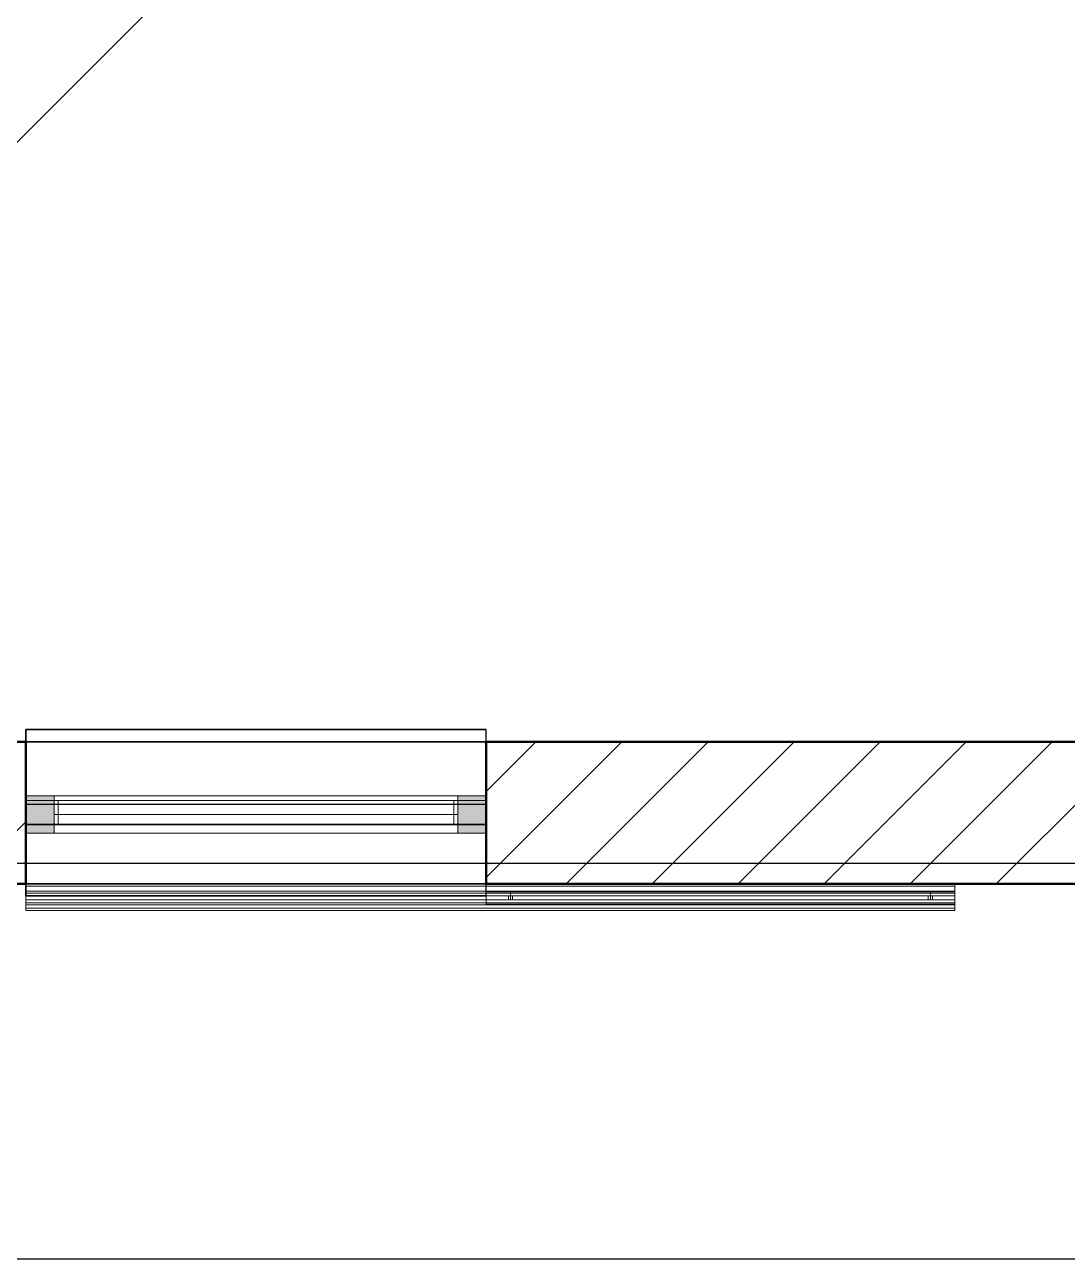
# Model space of a CAD drawing. Extents: x 0 to 756, y -25 to 420.
# Drawn here: x 155.6 to 207, y 5 to 65.9 of the extents above; entities that cross this region are included whole.
import ezdxf
from ezdxf.lldxf.tags import DXFTag

# ---------------------------------------------------------------- set-up
doc = ezdxf.new("R2010")
doc.units = 0
doc.layers.get('0').update_dxf_attribs({"lineweight": 25})
doc.layers.get('DEFPOINTS').update_dxf_attribs({"lineweight": 25})
for name, color, linetype, lineweight in [('A_Aussenwand', 7, 'Continuous', 25), ('A_Fenster', 7, 'Continuous', 25), ('FENSTER', 7, 'Continuous', 13), ('FENSTERBANK', 7, 'Continuous', 13), ('VERSCHATTUNG', 7, 'Continuous', 13), ('WAND_HOLZ_TRAGEND', 7, 'Continuous', 13), ('X_Planrahmen', 7, 'Continuous', 25)]:
    doc.layers.add(name, color=color, linetype=linetype, lineweight=lineweight)
doc.layers.add('A_Geschossdecke', color=7, linetype='Continuous', lineweight=25, true_color=0x008080)
tags = doc.linetypes.add('fein_strichliert', pattern=[4, 1, -2, 1]).pattern_tags.tags
tags[8:9] = [DXFTag(74, 4), DXFTag(75, 0), DXFTag(340, '0'), DXFTag(46, 0.0), DXFTag(50, 0.0), DXFTag(44, 0.0), DXFTag(45, 0.0)]
tags[6:7] = [DXFTag(74, 4), DXFTag(75, 0), DXFTag(340, '0'), DXFTag(46, 0.0), DXFTag(50, 0.0), DXFTag(44, 0.0), DXFTag(45, 0.0)]
tags[4:5] = [DXFTag(74, 4), DXFTag(75, 0), DXFTag(340, '0'), DXFTag(46, 0.0), DXFTag(50, 0.0), DXFTag(44, 0.0), DXFTag(45, 0.0)]

# ---------------------------------------------------------------- blocks, each defined once
blk = doc.blocks.new('Blockreferenz-A0T78P2KOY', base_point=(0, -25))
at = {"layer": 'X_Planrahmen', "color": 0, "linetype": 'ByBlock', "lineweight": -2, "ltscale": 0.25}
blk.add_line((589, 5), (20, 5), dxfattribs=at)
blk = doc.blocks.new('Referenz-A0T78P30OY')
at = {"layer": 'DEFPOINTS', "color": 0, "linetype": 'Continuous', "lineweight": -2, "ltscale": 0.25}
for p, q in [((155.607, 23.521), (155.607, 23.521)), ((155.607, 23.521), (155.607, 23.521)), ((178.307, 23.521), (178.307, 23.521)), ((178.307, 23.521), (178.307, 23.521))]:
    blk.add_line(p, q, dxfattribs=at)
at = {"layer": 'FENSTER', "color": 0, "linetype": 'Continuous', "ltscale": 0.13}
for p, q in [((155.607, 26.021), (155.607, 27.861)), ((155.607, 27.861), (157.007, 27.861)), ((157.007, 27.861), (155.607, 27.861)), ((155.607, 27.861), (155.607, 26.021)), ((157.007, 27.861), (155.607, 27.861)), ((155.607, 27.861), (155.607, 27.861)), ((155.607, 27.861), (155.607, 26.021)), ((157.007, 27.861), (157.007, 26.021)), ((157.007, 26.021), (157.007, 27.861)), ((157.007, 27.861), (176.907, 27.861)), ((157.007, 26.021), (157.007, 27.861)), ((157.007, 27.861), (157.007, 27.861)), ((157.007, 27.861), (157.007, 26.021)), ((176.907, 27.861), (157.007, 27.861)), ((157.007, 27.861), (157.007, 26.021)), ((176.907, 27.861), (157.007, 27.861)), ((157.007, 27.861), (157.007, 27.861)), ((157.007, 27.861), (157.007, 26.021)), ((176.907, 27.861), (157.007, 27.861)), ((157.007, 27.861), (157.007, 26.021)), ((176.907, 27.861), (157.007, 27.861)), ((157.007, 27.861), (157.007, 27.861)), ((157.007, 27.861), (157.007, 26.021)), ((176.907, 26.021), (176.907, 27.861)), ((176.907, 27.861), (178.307, 27.861)), ((176.907, 27.861), (176.907, 26.021)), ((178.307, 27.861), (176.907, 27.861)), ((176.907, 27.861), (176.907, 26.021)), ((178.307, 27.861), (176.907, 27.861)), ((176.907, 27.861), (176.907, 27.861)), ((176.907, 27.861), (176.907, 26.021)), ((176.907, 26.021), (176.907, 27.861)), ((176.907, 27.861), (176.907, 27.861)), ((176.907, 27.861), (176.907, 26.021)), ((176.907, 26.021), (176.907, 27.861)), ((176.907, 27.861), (176.907, 27.861)), ((176.907, 27.861), (176.907, 26.021)), ((178.307, 27.861), (178.307, 26.021)), ((178.307, 26.021), (178.307, 27.861)), ((178.307, 27.861), (178.307, 27.861)), ((178.307, 27.861), (178.307, 26.021)), ((176.907, 26.941), (157.007, 26.941)), ((157.007, 26.941), (157.007, 26.941)), ((157.007, 26.941), (176.907, 26.941)), ((176.907, 26.941), (176.907, 26.941)), ((157.007, 26.021), (155.607, 26.021)), ((155.607, 26.021), (157.007, 26.021)), ((155.607, 26.021), (155.607, 26.021)), ((157.007, 26.021), (155.607, 26.021)), ((176.907, 26.021), (157.007, 26.021)), ((157.007, 26.021), (157.007, 26.021)), ((157.007, 26.021), (176.907, 26.021)), ((157.007, 26.021), (157.007, 26.021)), ((176.907, 26.021), (157.007, 26.021)), ((157.007, 26.021), (176.907, 26.021)), ((157.007, 26.021), (157.007, 26.021)), ((176.907, 26.021), (157.007, 26.021)), ((178.307, 26.021), (176.907, 26.021)), ((176.907, 26.021), (178.307, 26.021)), ((176.907, 26.021), (176.907, 26.021)), ((178.307, 26.021), (176.907, 26.021)), ((176.907, 26.021), (176.907, 26.021)), ((176.907, 26.021), (176.907, 26.021)), ((178.307, 26.021), (178.307, 26.021))]:
    blk.add_line(p, q, dxfattribs=at)
for points in [[(155.607, 26.021), (157.007, 26.021), (155.607, 27.861)], [(157.007, 26.021), (157.007, 27.861), (155.607, 27.861)], [(176.907, 26.021), (178.307, 26.021), (176.907, 27.861)], [(178.307, 26.021), (178.307, 27.861), (176.907, 27.861)]]:
    blk.add_solid(points, dxfattribs=at)
at = {"layer": 'FENSTERBANK', "color": 0, "lineweight": -2}
for p, q in [((178.307, 31.121), (155.607, 31.121)), ((155.607, 31.121), (155.607, 27.441)), ((155.607, 30.521), (155.607, 31.121)), ((155.607, 31.121), (178.307, 31.121)), ((155.607, 31.121), (155.607, 31.121)), ((178.307, 27.441), (178.307, 31.121)), ((178.307, 30.521), (178.307, 31.121)), ((178.307, 31.121), (178.307, 31.121)), ((178.307, 30.521), (155.607, 30.521)), ((155.607, 30.521), (155.607, 30.521)), ((155.607, 30.521), (178.307, 30.521)), ((155.607, 27.441), (155.607, 30.521)), ((178.307, 30.521), (178.307, 30.521)), ((178.307, 27.441), (178.307, 30.521)), ((155.607, 27.441), (178.307, 27.441)), ((155.607, 27.441), (155.607, 27.441)), ((155.607, 27.441), (178.307, 27.441)), ((178.307, 27.441), (178.307, 27.441)), ((178.307, 26.441), (155.607, 26.441)), ((155.607, 26.441), (155.607, 22.921)), ((178.307, 26.441), (155.607, 26.441)), ((155.607, 26.441), (155.607, 26.441)), ((155.607, 23.521), (155.607, 26.441)), ((178.307, 22.921), (178.307, 26.441)), ((178.307, 26.441), (178.307, 26.441)), ((178.307, 23.521), (178.307, 26.441)), ((178.307, 23.521), (155.607, 23.521)), ((155.607, 23.521), (155.607, 23.521)), ((155.607, 23.521), (178.307, 23.521)), ((155.607, 22.921), (155.607, 23.521)), ((178.307, 22.921), (178.307, 23.521)), ((178.307, 23.521), (178.307, 23.521)), ((155.607, 22.921), (178.307, 22.921)), ((178.307, 22.921), (155.607, 22.921)), ((155.607, 22.921), (155.607, 22.921)), ((178.307, 22.921), (178.307, 22.921))]:
    blk.add_line(p, q, dxfattribs=at)
at = {"layer": 'FENSTERBANK', "color": 0, "lineweight": 18}
for p, q in [((178.307, 30.521), (155.607, 30.521)), ((178.307, 23.521), (155.607, 23.521))]:
    blk.add_line(p, q, dxfattribs=at)
at = {"layer": 'VERSCHATTUNG', "color": 0, "linetype": 'Continuous', "ltscale": 0.13}
for p, q in [((178.507, 23.521), (155.607, 23.521)), ((155.607, 23.521), (155.607, 23.401)), ((155.607, 22.321), (155.607, 23.521)), ((155.607, 23.521), (201.407, 23.521)), ((155.607, 23.521), (155.607, 23.521)), ((155.607, 23.521), (155.607, 23.521)), ((155.607, 23.521), (155.607, 23.521)), ((155.607, 23.401), (178.507, 23.401)), ((201.407, 23.401), (155.607, 23.401)), ((155.607, 23.401), (155.607, 22.201)), ((155.607, 23.401), (155.607, 23.401)), ((155.607, 23.401), (155.607, 23.401)), ((201.407, 23.161), (155.607, 23.161)), ((155.607, 23.161), (155.607, 22.481)), ((155.607, 23.161), (155.607, 23.161)), ((155.607, 23.161), (155.607, 23.161)), ((155.607, 23.161), (155.607, 23.161)), ((155.607, 23.161), (155.607, 22.921)), ((155.607, 23.161), (200.307, 23.161)), ((201.407, 23.521), (178.507, 23.521)), ((178.507, 23.401), (201.407, 23.401)), ((200.307, 23.161), (201.407, 23.161)), ((201.407, 23.401), (201.407, 23.521)), ((201.407, 23.521), (201.407, 22.321)), ((201.407, 23.521), (201.407, 23.521)), ((201.407, 23.521), (201.407, 23.521)), ((201.407, 23.521), (201.407, 23.521)), ((201.407, 22.201), (201.407, 23.401)), ((201.407, 23.401), (201.407, 23.401)), ((201.407, 23.401), (201.407, 23.401)), ((201.407, 22.481), (201.407, 23.161)), ((201.407, 23.161), (201.407, 23.161)), ((201.407, 23.161), (201.407, 23.161)), ((201.407, 23.161), (201.407, 23.161)), ((201.407, 22.921), (201.407, 23.161)), ((201.407, 23.061), (155.607, 23.061)), ((155.607, 23.061), (155.607, 22.921)), ((155.607, 23.061), (155.607, 22.581)), ((155.607, 23.061), (155.607, 23.061)), ((155.607, 23.061), (201.407, 23.061)), ((155.607, 22.921), (179.407, 22.921)), ((155.607, 22.921), (155.607, 22.921)), ((179.407, 22.921), (155.607, 22.921)), ((155.607, 22.721), (155.607, 22.581)), ((179.407, 22.721), (155.607, 22.721)), ((155.607, 22.721), (155.607, 22.721)), ((155.607, 22.721), (155.607, 22.481)), ((155.607, 22.721), (179.407, 22.721)), ((155.607, 22.581), (201.407, 22.581)), ((155.607, 22.581), (155.607, 22.581)), ((155.607, 22.581), (201.407, 22.581)), ((178.307, 22.521), (178.307, 23.121)), ((178.307, 23.121), (201.407, 23.121)), ((201.407, 23.121), (178.307, 23.121)), ((178.307, 23.121), (178.307, 22.521)), ((178.307, 23.121), (201.407, 23.121)), ((178.307, 22.521), (178.307, 23.121)), ((178.307, 23.121), (178.307, 23.121)), ((179.407, 22.921), (179.407, 22.721)), ((179.407, 22.821), (179.407, 22.921)), ((179.407, 22.921), (179.507, 22.921)), ((179.407, 22.921), (179.607, 22.921)), ((179.407, 22.921), (179.407, 22.921)), ((179.407, 22.921), (179.407, 22.921)), ((179.407, 22.921), (179.407, 22.921)), ((179.407, 22.721), (179.407, 22.821)), ((179.507, 22.721), (179.407, 22.721)), ((179.407, 22.721), (179.407, 22.721)), ((179.607, 22.721), (179.407, 22.721)), ((179.407, 22.721), (179.407, 22.721)), ((179.407, 22.721), (179.407, 22.721)), ((200.207, 23.121), (179.507, 23.121)), ((179.507, 23.121), (179.507, 22.721)), ((179.507, 23.121), (200.207, 23.121)), ((179.507, 22.721), (179.507, 23.121)), ((179.507, 23.121), (179.507, 23.121)), ((179.507, 22.921), (179.607, 22.921)), ((179.507, 22.721), (200.207, 22.721)), ((179.607, 22.721), (179.507, 22.721)), ((200.207, 22.721), (179.507, 22.721)), ((179.507, 22.721), (179.507, 22.721)), ((179.607, 22.721), (179.607, 22.921)), ((179.607, 22.921), (200.107, 22.921)), ((179.607, 22.921), (179.607, 22.821)), ((179.607, 22.921), (179.607, 22.921)), ((179.607, 22.921), (179.607, 22.921)), ((179.607, 22.921), (179.607, 22.921)), ((200.107, 22.921), (179.607, 22.921)), ((179.607, 22.821), (179.607, 22.721)), ((200.107, 22.721), (179.607, 22.721)), ((179.607, 22.721), (179.607, 22.721)), ((179.607, 22.721), (179.607, 22.721)), ((179.607, 22.721), (179.607, 22.721)), ((179.607, 22.721), (200.107, 22.721)), ((200.107, 22.921), (200.107, 22.721)), ((200.107, 22.821), (200.107, 22.921)), ((200.107, 22.921), (200.207, 22.921)), ((200.107, 22.921), (200.307, 22.921)), ((200.107, 22.921), (200.107, 22.921)), ((200.107, 22.921), (200.107, 22.921)), ((200.107, 22.921), (200.107, 22.921)), ((200.107, 22.721), (200.107, 22.821)), ((200.207, 22.721), (200.107, 22.721)), ((200.107, 22.721), (200.107, 22.721)), ((200.107, 22.721), (200.107, 22.721)), ((200.107, 22.721), (200.107, 22.721)), ((200.307, 22.721), (200.107, 22.721)), ((200.207, 22.721), (200.207, 23.121)), ((200.207, 23.121), (200.207, 23.121)), ((200.207, 22.721), (200.207, 23.121)), ((200.207, 22.921), (200.307, 22.921)), ((200.307, 22.721), (200.207, 22.721)), ((200.207, 22.721), (200.207, 22.721)), ((200.307, 22.721), (200.307, 22.921)), ((200.307, 22.921), (201.407, 22.921)), ((200.307, 22.921), (200.307, 22.821)), ((200.307, 22.921), (200.307, 22.921)), ((200.307, 22.921), (200.307, 22.921)), ((200.307, 22.921), (200.307, 22.921)), ((200.307, 22.921), (201.407, 22.921)), ((200.307, 22.821), (200.307, 22.721)), ((201.407, 22.721), (200.307, 22.721)), ((200.307, 22.721), (200.307, 22.721)), ((200.307, 22.721), (200.307, 22.721)), ((200.307, 22.721), (200.307, 22.721)), ((200.307, 22.721), (201.407, 22.721)), ((201.407, 23.121), (201.407, 22.521)), ((201.407, 22.521), (201.407, 23.121)), ((201.407, 23.121), (201.407, 22.521)), ((201.407, 23.121), (201.407, 23.121)), ((201.407, 22.921), (201.407, 23.061)), ((201.407, 22.581), (201.407, 23.061)), ((201.407, 23.061), (201.407, 23.061)), ((201.407, 22.921), (201.407, 22.921)), ((201.407, 22.581), (201.407, 22.721)), ((201.407, 22.721), (201.407, 22.721)), ((201.407, 22.481), (201.407, 22.721)), ((201.407, 22.581), (201.407, 22.581)), ((155.607, 22.481), (201.407, 22.481)), ((155.607, 22.481), (155.607, 22.481)), ((155.607, 22.481), (155.607, 22.481)), ((155.607, 22.481), (155.607, 22.481)), ((200.307, 22.481), (155.607, 22.481)), ((201.407, 22.321), (155.607, 22.321)), ((155.607, 22.321), (155.607, 22.321)), ((155.607, 22.321), (155.607, 22.321)), ((155.607, 22.321), (155.607, 22.201)), ((155.607, 22.321), (178.507, 22.321)), ((155.607, 22.201), (201.407, 22.201)), ((155.607, 22.201), (155.607, 22.201)), ((155.607, 22.201), (155.607, 22.201)), ((155.607, 22.201), (155.607, 22.201)), ((155.607, 22.201), (178.507, 22.201)), ((201.407, 22.521), (178.307, 22.521)), ((178.307, 22.521), (201.407, 22.521)), ((178.307, 22.521), (201.407, 22.521)), ((178.307, 22.521), (178.307, 22.521)), ((178.507, 22.321), (201.407, 22.321)), ((178.507, 22.201), (201.407, 22.201)), ((201.407, 22.481), (200.307, 22.481)), ((201.407, 22.521), (201.407, 22.521)), ((201.407, 22.481), (201.407, 22.481)), ((201.407, 22.481), (201.407, 22.481)), ((201.407, 22.481), (201.407, 22.481)), ((201.407, 22.321), (201.407, 22.321)), ((201.407, 22.201), (201.407, 22.321)), ((201.407, 22.321), (201.407, 22.321)), ((201.407, 22.201), (201.407, 22.201)), ((201.407, 22.201), (201.407, 22.201)), ((201.407, 22.201), (201.407, 22.201))]:
    blk.add_line(p, q, dxfattribs=at)
at = {"layer": 'WAND_HOLZ_TRAGEND', "color": 0, "lineweight": 50}
for p, q in [((155.607, 30.521), (118.607, 30.521)), ((155.607, 30.521), (118.607, 30.521)), ((155.607, 23.521), (155.607, 30.521)), ((155.607, 30.521), (155.607, 30.521)), ((155.607, 23.521), (155.607, 30.521)), ((178.307, 30.521), (178.307, 23.521)), ((209.407, 30.521), (178.307, 30.521)), ((209.407, 30.521), (178.307, 30.521)), ((178.307, 30.521), (178.307, 30.521)), ((178.307, 30.521), (178.307, 23.521)), ((118.607, 23.521), (155.607, 23.521)), ((118.607, 23.521), (155.607, 23.521)), ((155.607, 23.521), (155.607, 23.521)), ((178.307, 23.521), (209.407, 23.521)), ((178.307, 23.521), (209.407, 23.521)), ((178.307, 23.521), (178.307, 23.521))]:
    blk.add_line(p, q, dxfattribs=at)
blk = doc.blocks.new('Wand-A0T78P3MOY', base_point=(118.607, 23.521))
at = {"color": 0, "linetype": 'ByBlock', "lineweight": -2, "ltscale": 0.25}
for p, q in [((155.607, 30.521), (125.607, 30.521)), ((209.407, 30.521), (178.307, 30.521)), ((155.607, 23.521), (118.607, 23.521)), ((209.407, 23.521), (178.307, 23.521))]:
    blk.add_line(p, q, dxfattribs=at)
at = {"color": 0, "lineweight": -2}
for p, q in [((180.762, 30.521), (178.307, 28.066)), ((185.004, 30.521), (178.307, 23.824)), ((189.247, 30.521), (182.247, 23.521)), ((193.489, 30.521), (186.489, 23.521)), ((197.732, 30.521), (190.732, 23.521)), ((201.975, 30.521), (194.975, 23.521)), ((206.217, 30.521), (199.217, 23.521)), ((209.407, 29.468), (203.46, 23.521)), ((155.607, 26.579), (152.548, 23.521))]:
    blk.add_line(p, q, dxfattribs=at)
blk = doc.blocks.new('Fenster-A0T78P3UOY', base_point=(155.607, 23.521))
at = {"color": 0, "linetype": 'ByBlock', "lineweight": -2, "ltscale": 0.25}
for p, q in [((178.307, 30.521), (155.607, 30.521)), ((155.607, 30.521), (155.607, 23.521)), ((178.307, 30.521), (178.307, 23.521)), ((178.307, 23.521), (155.607, 23.521))]:
    blk.add_line(p, q, dxfattribs=at)
at = {"color": 0, "linetype": 'ByBlock', "lineweight": 18, "ltscale": 0.18}
for p, q in [((178.307, 27.621), (155.607, 27.621)), ((157.207, 27.621), (157.207, 26.421)), ((176.707, 27.621), (176.707, 26.421)), ((178.307, 26.421), (155.607, 26.421))]:
    blk.add_line(p, q, dxfattribs=at)
at = {"color": 0, "linetype": 'fein_strichliert', "lineweight": 18, "ltscale": 0.18}
blk.add_line((155.607, 27.621), (155.607, 26.421), dxfattribs=at)
blk = doc.blocks.new('Geschossdecke-A0T78P4UOY', base_point=(119.607, 24.521))
at = {"color": 0, "lineweight": -2}
blk.add_line((119.607, 24.521), (236.664, 141.578), dxfattribs=at)
at = {"color": 0, "linetype": 'ByBlock', "lineweight": -2, "ltscale": 0.25}
blk.add_line((397.607, 24.521), (119.607, 24.521), dxfattribs=at)

msp = doc.modelspace()

# ---------------------------------------------------------------- block references
at = {"ltscale": 0.25}
msp.add_blockref('Blockreferenz-A0T78P2KOY', (0, -25), dxfattribs=at)
at = {"color": 8, "lineweight": 25, "ltscale": 0.25, "true_color": 0x808080}
msp.add_blockref('Referenz-A0T78P30OY', (0, 0), dxfattribs=at)
at = {"layer": 'A_Aussenwand', "ltscale": 0.25}
msp.add_blockref('Wand-A0T78P3MOY', (118.607, 23.521), dxfattribs=at)
at = {"layer": 'A_Fenster', "ltscale": 0.25}
msp.add_blockref('Fenster-A0T78P3UOY', (155.607, 23.521), dxfattribs=at)
at = {"layer": 'A_Geschossdecke', "ltscale": 0.25}
msp.add_blockref('Geschossdecke-A0T78P4UOY', (119.607, 24.521), dxfattribs=at)

doc.saveas('drawing.dxf')
